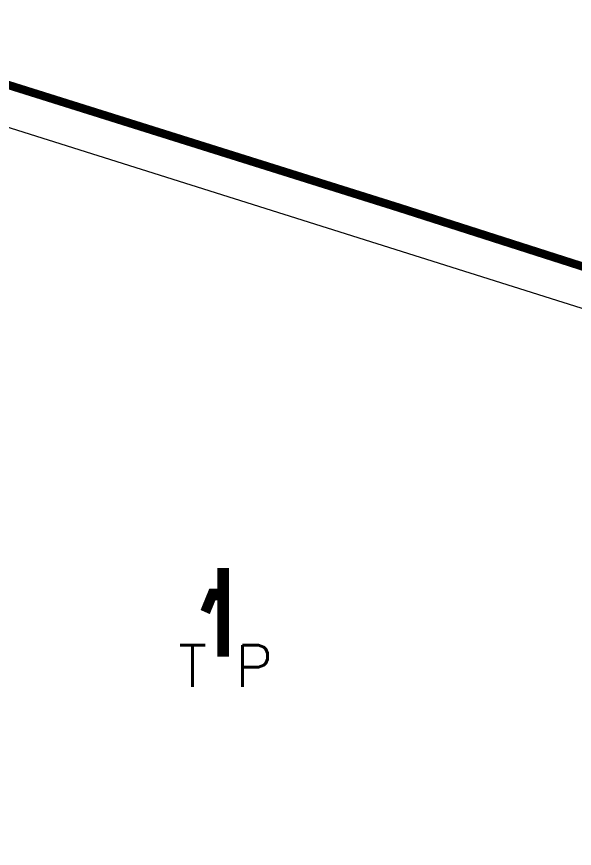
# Model space of a CAD drawing. Header units: inches. Extents: x 350994 to 353538, y 1581369 to 1583842.
# Drawn here: x 351457.74 to 351464.44, y 1583246.19 to 1583256.2 of the extents above; entities that cross this region are included whole.
import ezdxf
from ezdxf.enums import TextEntityAlignment as Align

# ---------------------------------------------------------------- set-up
doc = ezdxf.new("R2010")
doc.units = ezdxf.units.IN
doc.header["$MEASUREMENT"] = 0
doc.linetypes.add('1', pattern=[0])
for name, color, linetype in [('EP TF', 5, 'Continuous'), ("ROAD'S", 1, '1'), ('TAP', 180, 'Continuous')]:
    doc.layers.add(name, color=color, linetype=linetype)
doc.styles.add('ROMANS', font='ROMANS.shx')
doc.styles.get("Standard").update_dxf_attribs({"font": 'arial.ttf'})
doc.linetypes.add('SILT_FENCE', pattern='A,0.5,-0.2,["EP",Standard,S=0.1,R=0,X=-0.1,Y=-0.05],-0.2', length=0.9)

msp = doc.modelspace()

# ---------------------------------------------------------------- linework, layer by layer
at = {"layer": 'EP TF', "color": 252, "linetype": 'SILT_FENCE', "lineweight": 5, "ltscale": 6, "elevation": 98.457}
msp.add_lwpolyline([(351390.184, 1583276.102), (351444.617, 1583258.982), (351470.489, 1583250.813), (351496.968, 1583242.772), (351522.244, 1583234.082), (351548.566, 1583225.918), (351548.566, 1583225.918)], dxfattribs=at)
at = {"layer": "ROAD'S", "lineweight": 5, "const_width": 0.1}
msp.add_lwpolyline([(351393.06, 1583275.668), (351462.322, 1583253.905), (351560.885, 1583222.306), (351564.853, 1583220.437), (351568.311, 1583218.792), (351570.496, 1583215.695), (351570.496, 1583215.695), (351555.306, 1583169.633)], dxfattribs=at)
at = {"layer": 'TAP', "lineweight": 5, "const_width": 0.07}
msp.add_lwpolyline([(351460.184, 1583249.282), (351460.075, 1583249.282), (351459.992, 1583249.079), (351460.039, 1583249.058), (351460.103, 1583249.214), (351460.184, 1583249.214), (351460.184, 1583248.536), (351460.255, 1583248.536), (351460.255, 1583249.531), (351460.184, 1583249.531)], close=True, dxfattribs=at)
msp.add_lwpolyline([(351460.184, 1583248.875), (351460.255, 1583248.875)], dxfattribs=at)

# ---------------------------------------------------------------- texts
at = {"layer": 'TAP', "lineweight": 9, "style": 'ROMANS'}
msp.add_text('T P', height=0.5, dxfattribs=at).set_placement((351460.248, 1583248.386), align=Align.MIDDLE_CENTER)

doc.saveas('drawing.dxf')
